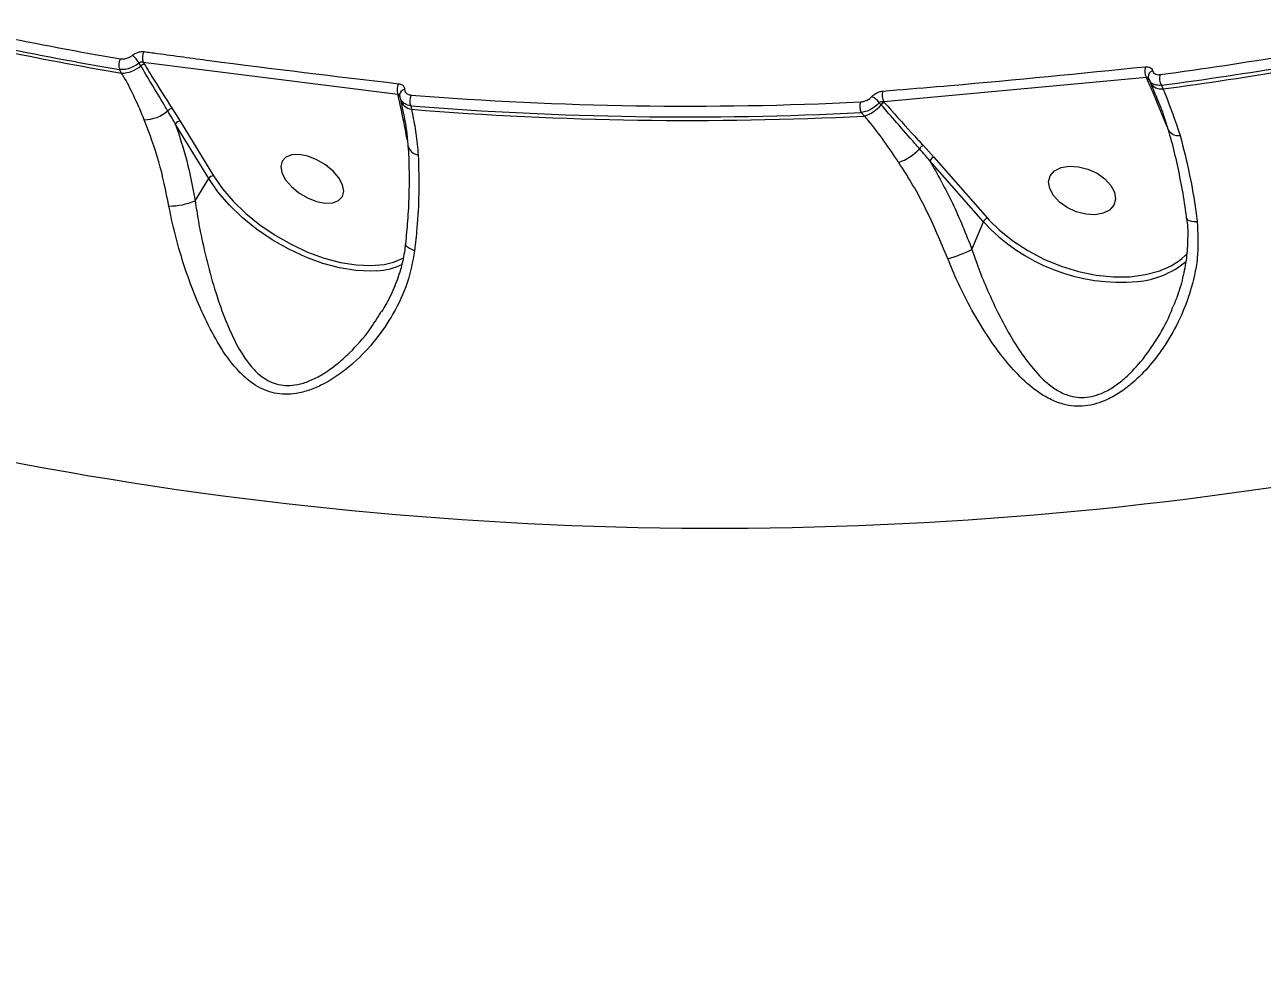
# Model space of a CAD drawing. Header units: millimetres. Extents: x -8607 to 7621, y -5747 to 4382.
# Drawn here: x 4778 to 4936.8, y -578.4 to -455.6 of the extents above; entities that cross this region are included whole.
import ezdxf

# ---------------------------------------------------------------- set-up
doc = ezdxf.new("R2010")
doc.units = ezdxf.units.MM
doc.layers.add('DIKOM_ОБЪЕКТ', color=7, linetype='Continuous')
doc.layers.add('DIKOM_РАЗМЕР_ОБЪЕКТА', color=7, linetype='Continuous')
doc.styles.add('style1', font='arial.ttf', dxfattribs={"width": 0.8})
doc.dimstyles.new('1-50', dxfattribs={"dimtxt": 300, "dimasz": 200, "dimexe": 100, "dimexo": 0, "dimgap": 100, "dimtad": 1, "dimtxsty": 'style1', "dimcen": 200, "dimclrd": 7, "dimclre": 7, "dimclrt": 7, "dimadec": 1, "dimazin": 2, "dimtfac": 1, "dimtmove": 0, "dimatfit": 2, "dimfxl": 0, "dimlwd": 25, "dimlwe": 18, "dimarcsym": 0})

# ---------------------------------------------------------------- blocks, each defined once
blk = doc.blocks.new('*D11')
at = {"layer": 'Defpoints', "color": 0, "transparency": 16777216}
for p in [(7619.37, -165.15), (-6826.53, -739.39), (7619.37, -5647.14)]:
    blk.add_point(p, dxfattribs=at)
at = {"layer": 'DIKOM_РАЗМЕР_ОБЪЕКТА', "color": 7, "lineweight": 18, "transparency": 16777216}
for p, q in [((7619.37, -165.15), (7619.37, -5747.14)), ((-6826.53, -739.39), (-6826.53, -5747.14))]:
    blk.add_line(p, q, dxfattribs=at)
at = {"layer": 'DIKOM_РАЗМЕР_ОБЪЕКТА', "color": 7, "lineweight": 25, "transparency": 16777216}
blk.add_line((-6626.53, -5647.14), (7419.37, -5647.14), dxfattribs=at)
at = {"layer": 'DIKOM_РАЗМЕР_ОБЪЕКТА', "color": 7, "transparency": 16777216}
for points in [[(-6626.53, -5613.8), (-6626.53, -5680.47), (-6826.53, -5647.14)], [(7419.37, -5613.8), (7419.37, -5680.47), (7619.37, -5647.14)]]:
    blk.add_solid(points, dxfattribs=at)
at = {"layer": 'DIKOM_РАЗМЕР_ОБЪЕКТА', "color": 7, "transparency": 16777216, "insert": (396.42, -5393.96), "char_height": 300, "attachment_point": 5, "style": 'style1'}
blk.add_mtext('14400', dxfattribs=at)
blk = doc.blocks.new('*D13')
at = {"layer": 'Defpoints', "color": 0, "transparency": 16777216}
for p in [(-5326.53, -191.39), (6073.47, -191.39), (6073.47, -4959.53)]:
    blk.add_point(p, dxfattribs=at)
at = {"layer": 'DIKOM_РАЗМЕР_ОБЪЕКТА', "color": 7, "lineweight": 18, "transparency": 16777216}
for p, q in [((-5326.53, -191.39), (-5326.53, -5059.53)), ((6073.47, -191.39), (6073.47, -5059.53))]:
    blk.add_line(p, q, dxfattribs=at)
at = {"layer": 'DIKOM_РАЗМЕР_ОБЪЕКТА', "color": 7, "lineweight": 25, "transparency": 16777216}
blk.add_line((-5126.53, -4959.53), (5873.47, -4959.53), dxfattribs=at)
at = {"layer": 'DIKOM_РАЗМЕР_ОБЪЕКТА', "color": 7, "transparency": 16777216}
for points in [[(-5126.53, -4926.2), (-5126.53, -4992.86), (-5326.53, -4959.53)], [(5873.47, -4926.2), (5873.47, -4992.86), (6073.47, -4959.53)]]:
    blk.add_solid(points, dxfattribs=at)
at = {"layer": 'DIKOM_РАЗМЕР_ОБЪЕКТА', "color": 7, "transparency": 16777216, "insert": (373.47, -4706.36), "char_height": 300, "attachment_point": 5, "style": 'style1'}
blk.add_mtext('11400', dxfattribs=at)

msp = doc.modelspace()

# ---------------------------------------------------------------- linework, layer by layer
at = {"layer": 'DIKOM_ОБЪЕКТ', "color": 7, "linetype": 'Continuous', "lineweight": 15}
for p, q in [((4792.868, -460.853), (4792.649, -460.494)), ((4793.19, -460.409), (4793.345, -460.663)), ((4825.885, -464.527), (4793.19, -460.409)), ((4790.417, -461.792), (4790.136, -461.327)), ((4921.979, -462.356), (4888.257, -465.47)), ((4922.09, -462.61), (4921.979, -462.356)), ((4922.22, -462.338), (4922.257, -462.454)), ((4922.257, -462.454), (4922.24, -462.421)), ((4922.352, -462.644), (4922.257, -462.454)), ((4922.321, -462.658), (4922.481, -463.023)), ((4923.895, -463.35), (4924.097, -463.814)), ((4825.903, -464.61), (4825.885, -464.527)), ((4826.11, -464.572), (4826.12, -464.65)), ((4826.12, -464.65), (4826.11, -464.614)), ((4826.182, -464.885), (4826.12, -464.65)), ((4826.149, -464.894), (4826.211, -465.172)), ((4888.257, -465.47), (4888.33, -465.554)), ((4796.91, -466.345), (4797.926, -467.955)), ((4827.528, -465.985), (4827.627, -466.43)), ((4885.764, -467.309), (4885.374, -466.86)), ((4887.915, -465.846), (4887.682, -465.581)), ((4801.597, -475.325), (4797.311, -468.302)), ((4797.926, -467.955), (4802.212, -474.978)), ((4924.635, -468.687), (4924.464, -468.274)), ((4827.097, -470.417), (4827.031, -470.09)), ((4893.338, -471.092), (4894.696, -472.587)), ((4901.048, -480.865), (4894.169, -473.057)), ((4894.696, -472.587), (4901.576, -480.394)), ((4799.863, -478.165), (4801.597, -475.325)), ((4899.585, -484.419), (4901.048, -480.865)), ((4901.576, -480.394), (4901.767, -480.608)), ((4823.678, -492.505), (4823.769, -492.362))]:
    msp.add_line(p, q, dxfattribs=at)
at = {"layer": 'DIKOM_ОБЪЕКТ', "color": 7, "linetype": 'Continuous', "lineweight": 15, "flags": 128}
for points in [[(4826.179, -464.912), (4826.173, -464.862), (4826.172, -464.859)], [(4813.234, -472.241), (4812.261, -472.275), (4811.501, -472.559), (4811.016, -473.069), (4810.844, -473.765), (4811, -474.59), (4811.471, -475.477), (4812.219, -476.354), (4813.183, -477.151), (4814.286, -477.802), (4815.437, -478.255), (4816.544, -478.474), (4817.517, -478.44), (4818.277, -478.156), (4818.763, -477.645), (4818.934, -476.95), (4818.778, -476.125), (4818.307, -475.238), (4817.559, -474.36), (4816.595, -473.564), (4815.492, -472.913), (4814.341, -472.459), (4813.234, -472.241)], [(4802.212, -474.978), (4803.354, -476.625), (4804.748, -478.245), (4806.364, -479.801), (4808.167, -481.26), (4810.117, -482.59), (4812.172, -483.762), (4814.286, -484.749), (4816.413, -485.531), (4818.507, -486.09), (4820.522, -486.414), (4822.413, -486.496), (4824.14, -486.334), (4825.298, -486.056)], [(4912.066, -473.735), (4913.25, -473.802), (4914.473, -474.116), (4915.635, -474.651), (4916.641, -475.365), (4917.411, -476.199), (4917.883, -477.086), (4918.016, -477.954), (4917.802, -478.733), (4917.258, -479.359), (4916.426, -479.782), (4915.376, -479.968), (4914.191, -479.902), (4912.969, -479.588), (4911.807, -479.053), (4910.8, -478.339), (4910.03, -477.505), (4909.559, -476.618), (4909.425, -475.75), (4909.639, -474.971), (4910.184, -474.344), (4911.015, -473.921), (4912.066, -473.735)], [(4823.182, -487.164), (4822.429, -487.203), (4820.479, -487.118), (4818.401, -486.784), (4816.242, -486.208), (4814.048, -485.401), (4811.868, -484.383), (4809.749, -483.175), (4807.738, -481.804), (4805.879, -480.299), (4804.212, -478.694), (4802.774, -477.024), (4801.597, -475.325)], [(4901.767, -480.608), (4903.077, -481.909), (4904.812, -483.313), (4906.742, -484.575), (4908.824, -485.668), (4911.014, -486.569), (4913.263, -487.256), (4915.522, -487.716), (4917.742, -487.937), (4919.874, -487.916), (4921.871, -487.653), (4923.689, -487.153), (4923.837, -487.099)], [(4927.121, -480.431), (4927.147, -480.5), (4927.263, -480.613), (4927.464, -480.707), (4927.743, -480.779), (4928.09, -480.825), (4928.492, -480.846)], [(4828.026, -484.582), (4827.662, -484.447), (4827.357, -484.294), (4827.119, -484.129), (4826.957, -483.958), (4826.877, -483.786), (4826.87, -483.687)], [(4825.298, -486.056), (4825.664, -485.931), (4826.637, -485.486)]]:
    msp.add_lwpolyline(points, dxfattribs=at)
at = {"layer": 'DIKOM_ОБЪЕКТ', "color": 7, "linetype": 'Continuous', "lineweight": 15}
for centre, radius, start, end in [((4860.957, -42.632), 423.269, 258.20608, 260.38607), ((4860.983, -43.069), 424.215, 258.20608, 260.38607), ((4861.23, -43.285), 424.456, 258.20236, 260.39627), ((4794.739, -459.835), 1.652, 150.85289, 200.30033), ((4791.647, -460.781), 1.607, 149.11765, 199.85872), ((4789.437, -462.366), 3.718, 30.24278, 50.5137), ((4793.367, -461.413), 0.75, 91.64233, 131.70488), ((4860.747, 11.828), 477.97, 277.57175, 279.58206), ((4790.399, -458.076), 3.716, 270.27953, 311.6473), ((4923.489, -461.509), 1.731, 162.01776, 209.27722), ((4923.025, -462.245), 0.811, 108.70523, 186.61972), ((4925.449, -462.464), 1.788, 164.11441, 209.67272), ((4860.773, 11.512), 479.039, 277.57175, 279.58206), ((4861.02, 11.31), 479.292, 277.56232, 279.58551), ((4827.369, -463.921), 1.603, 151.10381, 202.20455), ((4826.862, -464.62), 0.754, 98.56203, 176.3753), ((4922.109, -462.984), 0.375, 50.97029, 92.80901), ((4923.908, -462.148), 1.676, 211.99602, 276.46804), ((4825.826, -464.963), 0.361, 16.67064, 77.65197), ((4827.908, -464.686), 1.767, 196.57463, 260.83594), ((4829.054, -465.348), 1.653, 153.27588, 202.67566), ((4863.162, -20.208), 445.819, 265.42181, 272.84547), ((4886.917, -466.076), 1.731, 159.7352, 206.90968), ((4885.46, -467.241), 2.773, 36.76695, 62.48464), ((4889.847, -464.648), 1.791, 161.74583, 207.35057), ((4793.26, -462.962), 4.803, 270.76531, 309.95613), ((4796.965, -467.134), 0.791, 93.98078, 141.70114), ((4863.193, -20.595), 446.816, 265.42181, 272.84547), ((4863.441, -20.802), 447.064, 265.40517, 272.86211), ((4884.385, -462.97), 4.553, 287.62911, 320.83291), ((4888.628, -466.421), 0.917, 108.97329, 141.13782), ((4797.952, -468.718), 0.764, 91.89071, 146.95954), ((4926.057, -468.308), 1.488, 210.35395, 279.4296), ((4828.746, -470.722), 1.609, 192.47534, 260.83985), ((4888.172, -467.202), 6.362, 288.26907, 317.33734), ((4893.686, -471.989), 0.962, 111.19953, 150.29134), ((4894.986, -473.443), 0.904, 108.70551, 154.7516), ((4802.237, -475.741), 0.764, 91.89071, 146.95954), ((4796.561, -470.545), 8.305, 269.54358, 293.43098), ((4901.865, -481.25), 0.904, 108.70551, 154.7516), ((4918.686, -464.719), 23.912, 222.47057, 275.12484), ((4889.959, -464.161), 22.429, 286.92981, 295.41412), ((4919.853, -477.284), 11.293, 274.92177, 309.28497), ((4920.961, -478.874), 8.713, 289.27576, 316.31248), ((4822.623, -478.101), 9.081, 273.53198, 295.18689), ((4866.854, -34.896), 485.301, 258.43035, 279.83692)]:
    msp.add_arc(centre, radius, start, end, dxfattribs=at)
for points, knots in [([(4791.801, -459.497), (4791.838, -459.468), (4792.005, -459.337), (4792.352, -459.151), (4792.844, -459.009), (4793.146, -459.024), (4793.296, -459.031)], [0, 0, 0, 0, 0.0855851, 0.3893451, 0.6948191, 1, 1, 1, 1]), ([(4793.296, -459.031), (4793.858, -459.108), (4796.663, -459.493), (4807.6, -460.964), (4817.894, -462.188), (4825.965, -463.146)], [0, 0, 0, 0, 0.0512253, 0.2561273, 1, 1, 1, 1]), ([(4792.649, -460.494), (4792.568, -460.557), (4792.27, -460.791), (4791.669, -461.113), (4790.862, -461.354), (4790.378, -461.336), (4790.136, -461.327)], [0, 0, 0, 0, 0.1106032, 0.4063325, 0.7035048, 1, 1, 1, 1]), ([(4790.268, -459.956), (4790.417, -459.968), (4790.715, -459.991), (4791.207, -459.86), (4791.572, -459.674), (4791.752, -459.535), (4791.801, -459.497)], [0, 0, 0, 0, 0.2968968, 0.5940668, 0.8895197, 1, 1, 1, 1]), ([(4793.19, -460.409), (4793.134, -460.396), (4793.022, -460.37), (4792.844, -460.393), (4792.719, -460.444), (4792.662, -460.485), (4792.649, -460.494)], [0, 0, 0, 0, 0.3131238, 0.619667, 0.9171247, 1, 1, 1, 1]), ([(4793.345, -460.663), (4793.652, -461.164), (4794.812, -463.058), (4796.021, -464.952), (4796.91, -466.345)], [0, 0, 0, 0, 0.2646963, 1, 1, 1, 1]), ([(4793.324, -467.765), (4792.54, -465.926), (4791.652, -463.842), (4790.547, -462.008), (4790.417, -461.792)], [0, 0, 0, 0, 0.8821406, 1, 1, 1, 1]), ([(4796.344, -466.644), (4796.201, -466.404), (4795.483, -465.205), (4794.332, -463.266), (4793.317, -461.593), (4792.868, -460.853)], [0, 0, 0, 0, 0.1222813, 0.6114381, 1, 1, 1, 1]), ([(4888.146, -464.087), (4888.726, -464.04), (4891.623, -463.809), (4902.914, -462.871), (4913.524, -461.808), (4921.842, -460.975)], [0, 0, 0, 0, 0.0512253, 0.2561273, 1, 1, 1, 1]), ([(4921.842, -460.975), (4921.888, -460.971), (4922.076, -460.957), (4922.37, -461.005), (4922.657, -461.18), (4922.729, -461.378), (4922.765, -461.477)], [0, 0, 0, 0, 0.0963825, 0.3985513, 0.6990818, 1, 1, 1, 1]), ([(4922.765, -461.477), (4922.801, -461.576), (4922.873, -461.774), (4923.16, -461.949), (4923.467, -462), (4923.669, -461.98), (4923.728, -461.975)], [0, 0, 0, 0, 0.2927357, 0.5851066, 0.8788379, 1, 1, 1, 1]), ([(4825.965, -463.146), (4826.002, -463.152), (4826.178, -463.176), (4826.449, -463.286), (4826.697, -463.533), (4826.732, -463.76), (4826.75, -463.874)], [0, 0, 0, 0, 0.08104817, 0.39083274, 0.69514486, 1, 1, 1, 1]), ([(4826.75, -463.874), (4826.767, -463.988), (4826.803, -464.215), (4827.05, -464.461), (4827.332, -464.576), (4827.525, -464.598), (4827.577, -464.604)], [0, 0, 0, 0, 0.2954348, 0.5903659, 0.8901389, 1, 1, 1, 1]), ([(4922.216, -462.373), (4922.19, -462.357), (4922.14, -462.325), (4922.049, -462.333), (4921.993, -462.352), (4921.979, -462.356)], [0, 0, 0, 0, 0.423407, 0.8593639, 1, 1, 1, 1]), ([(4924.464, -468.274), (4923.899, -466.886), (4923.132, -464.998), (4922.308, -463.11), (4922.09, -462.61)], [0, 0, 0, 0, 0.7353037, 1, 1, 1, 1]), ([(4923.895, -463.35), (4923.794, -463.355), (4923.449, -463.374), (4922.933, -463.265), (4922.495, -463.005), (4922.391, -462.742), (4922.352, -462.644)], [0, 0, 0, 0, 0.1372057, 0.4701505, 0.8019643, 1, 1, 1, 1]), ([(4922.483, -463.038), (4922.747, -463.65), (4923.349, -465.043), (4924.172, -467.067), (4924.59, -468.514), (4924.749, -469.064)], [0, 0, 0, 0, 0.3265486, 0.7440128, 1, 1, 1, 1]), ([(4924.097, -463.814), (4924.189, -464.029), (4924.966, -465.858), (4925.675, -467.939), (4926.301, -469.775)], [0, 0, 0, 0, 0.1178594, 1, 1, 1, 1]), ([(4826.11, -464.614), (4826.107, -464.596), (4826.098, -464.547), (4826.029, -464.514), (4825.949, -464.512), (4825.896, -464.525), (4825.885, -464.527)], [0, 0, 0, 0, 0.1877978, 0.533018, 0.9018009, 1, 1, 1, 1]), ([(4827.031, -470.09), (4826.932, -469.561), (4826.592, -467.745), (4826.189, -465.91), (4825.903, -464.61)], [0, 0, 0, 0, 0.2911771, 1, 1, 1, 1]), ([(4827.528, -465.985), (4827.44, -465.969), (4827.113, -465.91), (4826.638, -465.679), (4826.258, -465.302), (4826.202, -464.997), (4826.182, -464.885)], [0, 0, 0, 0, 0.1247002, 0.4657115, 0.8026833, 1, 1, 1, 1]), ([(4826.211, -465.191), (4826.331, -465.742), (4826.612, -467.027), (4826.996, -469.021), (4827.111, -470.463), (4827.16, -471.072)], [0, 0, 0, 0, 0.3031734, 0.705661, 1, 1, 1, 1]), ([(4885.293, -465.477), (4885.449, -465.457), (4885.761, -465.416), (4886.242, -465.196), (4886.564, -464.961), (4886.71, -464.812), (4886.741, -464.781)], [0, 0, 0, 0, 0.30774, 0.6158747, 0.9190999, 1, 1, 1, 1]), ([(4886.741, -464.781), (4886.76, -464.761), (4886.894, -464.624), (4887.196, -464.393), (4887.675, -464.161), (4887.989, -464.112), (4888.146, -464.087)], [0, 0, 0, 0, 0.0523938, 0.3650475, 0.6827341, 1, 1, 1, 1]), ([(4888.257, -465.47), (4888.19, -465.462), (4888.059, -465.444), (4887.864, -465.478), (4887.741, -465.535), (4887.689, -465.575), (4887.682, -465.581)], [0, 0, 0, 0, 0.33450656, 0.65490196, 0.95178672, 1, 1, 1, 1]), ([(4797.311, -468.302), (4797.174, -468.061), (4796.86, -467.506), (4796.53, -466.955), (4796.344, -466.644)], [0, 0, 0, 0, 0.4352963, 1, 1, 1, 1]), ([(4827.627, -466.43), (4827.666, -466.625), (4827.865, -467.613), (4828.229, -469.523), (4828.403, -471.379), (4828.489, -472.31)], [0, 0, 0, 0, 0.1088866, 0.5528039, 1, 1, 1, 1]), ([(4887.682, -465.581), (4887.632, -465.634), (4887.394, -465.888), (4886.878, -466.299), (4886.112, -466.707), (4885.619, -466.809), (4885.374, -466.86)], [0, 0, 0, 0, 0.0813858, 0.3857913, 0.6937318, 1, 1, 1, 1]), ([(4892.85, -471.513), (4892.654, -471.288), (4891.672, -470.162), (4890.032, -468.262), (4888.587, -466.613), (4887.915, -465.846)], [0, 0, 0, 0, 0.1178903, 0.5894817, 1, 1, 1, 1]), ([(4888.33, -465.554), (4889.497, -466.868), (4891.144, -468.721), (4892.843, -470.558), (4893.338, -471.092)], [0, 0, 0, 0, 0.7088229, 1, 1, 1, 1]), ([(4796.495, -478.85), (4796.102, -476.922), (4795.307, -473.022), (4793.99, -469.53), (4793.324, -467.765)], [0, 0, 0, 0, 0.4942419, 1, 1, 1, 1]), ([(4797.311, -468.302), (4797.828, -469.863), (4798.871, -473.009), (4799.531, -476.437), (4799.863, -478.165)], [0, 0, 0, 0, 0.4960566, 1, 1, 1, 1]), ([(4890.167, -473.242), (4889.544, -472.31), (4888.294, -470.438), (4886.814, -468.511), (4885.936, -467.506), (4885.764, -467.309)], [0, 0, 0, 0, 0.4438965, 0.8911134, 1, 1, 1, 1]), ([(4924.759, -469.074), (4924.827, -469.293), (4925.189, -470.457), (4925.751, -472.753), (4926.42, -475.953), (4926.868, -478.535), (4927.053, -480.066), (4927.098, -480.44)], [0, 0, 0, 0, 0.0646161, 0.3438696, 0.6253271, 0.9083555, 1, 1, 1, 1]), ([(4926.301, -469.775), (4926.732, -471.444), (4927.529, -474.528), (4928.169, -478.35), (4928.433, -480.393), (4928.492, -480.846)], [0, 0, 0, 0, 0.4786869, 0.8843747, 1, 1, 1, 1]), ([(4827.16, -471.086), (4827.175, -471.239), (4827.273, -472.293), (4827.328, -474.435), (4827.309, -477.504), (4827.159, -480.598), (4826.951, -482.704), (4826.854, -483.687)], [0, 0, 0, 0, 0.0416904, 0.2868132, 0.5340019, 0.7825709, 1, 1, 1, 1]), ([(4894.169, -473.057), (4893.978, -472.829), (4893.546, -472.311), (4893.1, -471.799), (4892.85, -471.513)], [0, 0, 0, 0, 0.4403356, 1, 1, 1, 1]), ([(4828.489, -472.31), (4828.541, -473.933), (4828.636, -476.903), (4828.4, -481.103), (4828.13, -483.613), (4828.026, -484.582)], [0, 0, 0, 0, 0.42511788, 0.77807994, 1, 1, 1, 1]), ([(4896.491, -485.618), (4895.595, -483.47), (4893.779, -479.113), (4891.433, -475.153), (4890.174, -473.253), (4890.167, -473.242)], [0, 0, 0, 0, 0.4913944, 0.9970665, 1, 1, 1, 1]), ([(4894.169, -473.057), (4895.177, -474.836), (4897.214, -478.43), (4898.789, -482.409), (4899.585, -484.419)], [0, 0, 0, 0, 0.4947656, 1, 1, 1, 1]), ([(4799.863, -478.165), (4799.99, -479.04), (4800.246, -480.804), (4800.873, -483.939), (4801.752, -487.53), (4802.92, -491.344), (4804.282, -494.883), (4805.653, -497.575), (4807.068, -499.532), (4808.522, -500.947), (4810.494, -501.932), (4812.678, -501.919), (4814.537, -501.338), (4816.211, -500.495), (4817.96, -499.276), (4820.09, -497.359), (4822.088, -495.122), (4823.223, -493.254), (4823.678, -492.505)], [0, 0, 0, 0, 0.0571564, 0.1152047, 0.2033557, 0.2935569, 0.3763607, 0.4609014, 0.5076222, 0.5554225, 0.6156137, 0.6755003, 0.7131448, 0.7519534, 0.8033718, 0.8556646, 0.9421227, 1, 1, 1, 1]), ([(4828.026, -484.582), (4827.767, -485.967), (4827.239, -488.788), (4825.414, -492.622), (4823.07, -496.081), (4820.65, -498.658), (4818.315, -500.538), (4816.408, -501.713), (4814.553, -502.52), (4812.934, -502.937), (4811.412, -503.048), (4810.05, -502.896), (4808.753, -502.488), (4807.364, -501.756), (4805.93, -500.606), (4804.2, -498.667), (4802.426, -495.938), (4800.652, -492.382), (4799.077, -488.468), (4797.892, -484.813), (4797.029, -481.569), (4796.674, -479.761), (4796.495, -478.85)], [0, 0, 0, 0, 0.074089, 0.1509879, 0.220529, 0.291634, 0.3342289, 0.3774262, 0.4099271, 0.4431194, 0.4693583, 0.4962649, 0.5224425, 0.5492259, 0.5886649, 0.6290955, 0.6962101, 0.7650808, 0.8354866, 0.9076571, 0.9534519, 1, 1, 1, 1]), ([(4928.492, -480.846), (4928.571, -482.244), (4928.734, -485.097), (4928.117, -488.04), (4927.314, -490.79), (4926.333, -493.347), (4924.534, -496.575), (4922.462, -499.356), (4920.508, -501.349), (4918.634, -502.786), (4917.076, -503.677), (4915.544, -504.26), (4914.103, -504.548), (4912.663, -504.564), (4911.13, -504.29), (4909.53, -503.658), (4907.566, -502.439), (4905.439, -500.535), (4903.179, -497.868), (4901.046, -494.787), (4899.22, -491.631), (4897.677, -488.546), (4896.889, -486.599), (4896.491, -485.618)], [0, 0, 0, 0, 0.0712946, 0.145483, 0.1510895, 0.2166078, 0.2834513, 0.3370911, 0.3916855, 0.425018, 0.4589557, 0.4858733, 0.5134493, 0.5404095, 0.5680906, 0.6042116, 0.6412513, 0.7023481, 0.7649926, 0.8302975, 0.896906, 0.9480065, 1, 1, 1, 1]), ([(4927.121, -480.433), (4927.122, -480.44), (4927.273, -481.205), (4927.301, -482.813), (4927.193, -485.259), (4926.734, -487.798), (4926.137, -489.999), (4925.582, -491.305), (4925.381, -491.779)], [0, 0, 0, 0, 0.0017384, 0.203304, 0.4149514, 0.6370019, 0.8684458, 1, 1, 1, 1]), ([(4826.873, -483.683), (4826.77, -484.42), (4826.555, -485.956), (4825.844, -488.263), (4824.942, -490.447), (4824.151, -491.787), (4823.797, -492.386)], [0, 0, 0, 0, 0.2413316, 0.5034564, 0.7779529, 1, 1, 1, 1]), ([(4899.585, -484.419), (4899.911, -485.368), (4900.568, -487.281), (4901.831, -490.304), (4903.338, -493.456), (4905.072, -496.516), (4906.944, -499.23), (4908.693, -501.171), (4910.37, -502.457), (4912.073, -503.305), (4914.298, -503.59), (4916.546, -502.844), (4918.316, -501.712), (4919.987, -500.286), (4921.756, -498.3), (4923.593, -495.551), (4924.832, -493.353), (4925.316, -491.969), (4925.383, -491.779)], [0, 0, 0, 0, 0.0665804, 0.1342608, 0.2192842, 0.3058308, 0.3838658, 0.4634735, 0.5076492, 0.5529161, 0.6172334, 0.6814623, 0.722078, 0.7637287, 0.8317951, 0.9012421, 0.9864584, 1, 1, 1, 1])]:
    msp.add_open_spline(points, degree=3, knots=knots, dxfattribs=at)

# ---------------------------------------------------------------- dimensions: what is measured, and where the dimension line sits
at = {"layer": 'DIKOM_РАЗМЕР_ОБЪЕКТА'}
dim = msp.add_linear_dim(base=(7619.366, -5647.135), p1=(-6826.527, -739.391), p2=(7619.366, -165.147), text='14400', dimstyle='1-50', dxfattribs=at)
dim.commit()
dim.dimension.update_dxf_attribs({"geometry": '*D11', "text_midpoint": (396.419, -5647.135), "dimtype": 160})
dim = msp.add_linear_dim(base=(6073.473, -4959.53), p1=(-5326.527, -191.391), p2=(6073.473, -191.391), dimstyle='1-50', dxfattribs=at)
dim.commit()
dim.dimension.update_dxf_attribs({"geometry": '*D13', "text_midpoint": (373.473, -4959.53), "dimtype": 160})

doc.saveas('drawing.dxf')
